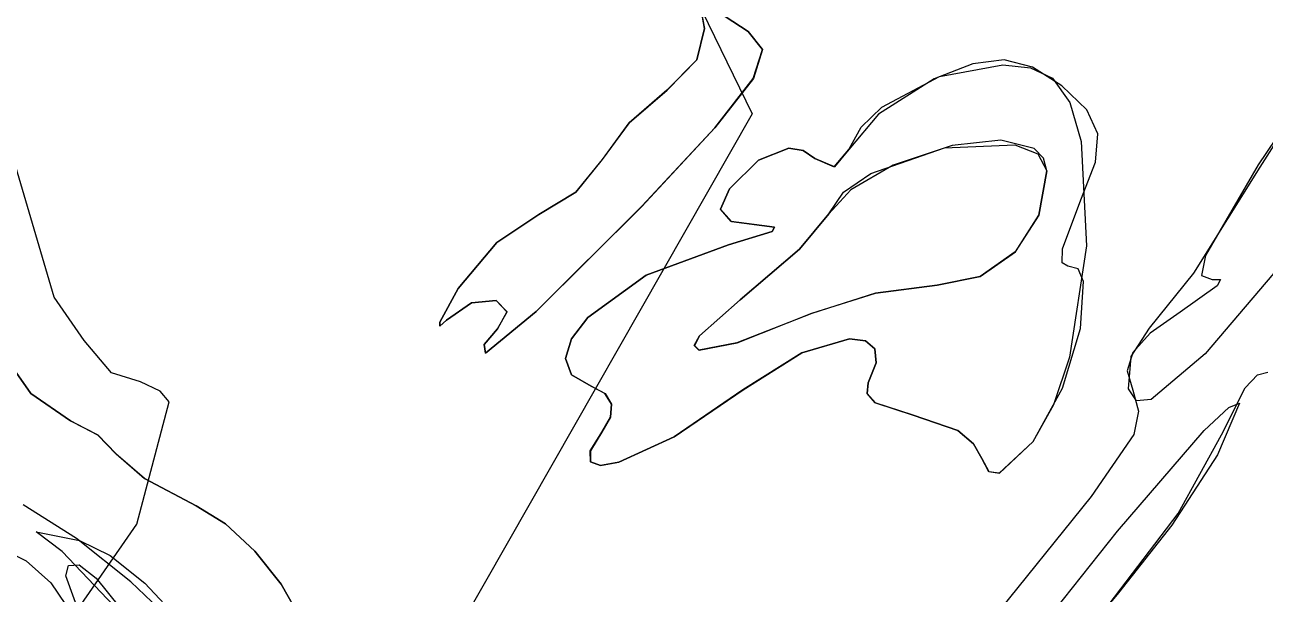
# Model space of a CAD drawing. Extents: x -886 to 651, y -59 to 942.
# Drawn here: x -170.37 to -141.92, y 118.98 to 132.04 of the extents above; entities that cross this region are included whole.
import ezdxf

# ---------------------------------------------------------------- set-up
doc = ezdxf.new("R2010")
doc.units = 0

msp = doc.modelspace()

# ---------------------------------------------------------------- linework, layer by layer
at = {"layer": 'IMAGES'}
for p, q in [((-164.41604, 152.035168), (-153.68554, 129.998068)), ((-153.68554, 129.998068), (-168.62504, 103.833968)), ((-169.69921, 125.789068), (-170.68944, 129.171888)), ((-169.008099, 124.798073), (-169.69921, 125.789068)), ((-168.3789, 124.054698), (-169.008099, 124.798073)), ((-167.71775, 123.848428), (-168.3789, 124.054698)), ((-167.263218, 123.636974), (-167.71775, 123.848428)), ((-167.05663, 123.394538), (-167.263218, 123.636974)), ((-167.80077, 120.587898), (-167.05663, 123.394538)), ((-171.3496, 115.470708), (-167.80077, 120.587898))]:
    msp.add_line(p, q, dxfattribs=at)
at = {"layer": 'Layer 1'}
for p, q in [((-153.77846, 131.88044), (-154.81266, 132.55665)), ((-154.81168, 132.55632), (-153.77748, 131.88011)), ((-154.870785, 132.429725), (-154.78506, 131.94916)), ((-154.78408, 131.94883), (-154.869801, 132.429395)), ((-142.03702, 128.7719), (-139.98664, 132.02152)), ((-154.7851, 131.94916), (-154.959434, 131.232402)), ((-154.958414, 131.232072), (-154.78408, 131.94883)), ((-154.78506, 131.94916), (-154.7851, 131.94916)), ((-153.449604, 131.470015), (-153.77846, 131.88044)), ((-153.77748, 131.88011), (-153.77745, 131.88011)), ((-153.77745, 131.88011), (-153.448594, 131.46969)), ((-153.662525, 130.804022), (-153.449604, 131.470015)), ((-153.448594, 131.46969), (-153.661515, 130.803696)), ((-140.171018, 131.674431), (-142.08434, 128.82381)), ((-154.959434, 131.232402), (-155.64277, 130.53762)), ((-155.64175, 130.53729), (-154.958414, 131.232072)), ((-148.63198, 131.14139), (-149.51327, 130.79812)), ((-147.910444, 131.232391), (-148.63198, 131.14139)), ((-147.258535, 131.066189), (-147.910444, 131.232391)), ((-149.39332, 130.848782), (-147.944152, 131.121035)), ((-147.944152, 131.121035), (-147.307784, 131.04983)), ((-147.307784, 131.04983), (-146.80291, 130.81495)), ((-146.58613, 130.63785), (-147.258535, 131.066189)), ((-154.543741, 129.674886), (-153.662525, 130.804022)), ((-153.661515, 130.803696), (-154.542731, 129.674557)), ((-149.51327, 130.79812), (-150.790454, 129.991296)), ((-150.714313, 130.150916), (-149.39332, 130.848782)), ((-146.80291, 130.81495), (-146.80289, 130.81497)), ((-146.80289, 130.81497), (-146.401793, 130.253704)), ((-146.011018, 130.088338), (-146.58613, 130.63785)), ((-155.64277, 130.53762), (-156.509854, 129.79053)), ((-156.508837, 129.7902), (-155.64175, 130.53729)), ((-151.190462, 129.690104), (-150.714313, 130.150916)), ((-146.401793, 130.253704), (-146.141778, 129.361142)), ((-145.758802, 129.53906), (-146.011018, 130.088338)), ((-156.509854, 129.79053), (-157.12598, 128.94801)), ((-157.12496, 128.94768), (-156.508837, 129.7902)), ((-150.790454, 129.991296), (-151.46997, 129.17989)), ((-156.21977, 127.87503), (-154.543741, 129.674886)), ((-154.542731, 129.674557), (-156.21876, 127.8747)), ((-151.47103, 129.18016), (-151.190462, 129.690104)), ((-145.812268, 128.885862), (-145.758802, 129.53906)), ((-153.54743, 128.93103), (-152.851135, 129.211969)), ((-152.850096, 129.211682), (-153.5464, 128.93074)), ((-152.851135, 129.211969), (-152.518584, 129.158408)), ((-152.517544, 129.158119), (-152.850096, 129.211682)), ((-152.518584, 129.158408), (-152.25306, 128.97363)), ((-152.25202, 128.97334), (-152.517544, 129.158119)), ((-151.805495, 128.783435), (-151.47103, 129.18016)), ((-151.46999, 129.17988), (-151.804455, 128.783154)), ((-151.46997, 129.17989), (-151.46999, 129.17988)), ((-150.970974, 128.631237), (-149.279011, 129.212573)), ((-149.105128, 129.267138), (-150.45493, 128.81593)), ((-149.279011, 129.212573), (-147.663663, 129.283897)), ((-147.987435, 129.392969), (-149.105128, 129.267138)), ((-147.222392, 129.197858), (-147.987435, 129.392969)), ((-147.663663, 129.283897), (-147.136682, 129.078583)), ((-147.009783, 128.981335), (-147.222392, 129.197858)), ((-146.141778, 129.361142), (-146.024115, 126.969751)), ((-157.12598, 128.94801), (-157.734174, 128.202727)), ((-157.733157, 128.202397), (-157.12496, 128.94768)), ((-154.207148, 128.274717), (-153.54743, 128.93103)), ((-153.5464, 128.93074), (-154.206128, 128.274495)), ((-152.25306, 128.97363), (-151.805495, 128.783435)), ((-151.804455, 128.783154), (-152.25202, 128.97334)), ((-147.136682, 129.078583), (-146.93121, 128.6861)), ((-146.93054, 128.68624), (-147.009783, 128.981335)), ((-146.1542, 128.02459), (-145.812268, 128.885862)), ((-151.593723, 128.199036), (-150.970974, 128.631237)), ((-150.45493, 128.81593), (-151.427386, 128.25548)), ((-150.45493, 128.81593), (-150.45493, 128.81593)), ((-146.93121, 128.6861), (-147.114796, 127.67199)), ((-147.114143, 127.672132), (-146.93054, 128.68624)), ((-146.93121, 128.6861), (-146.93121, 128.6861)), ((-143.56131, 126.34227), (-142.03702, 128.7719)), ((-142.08434, 128.82381), (-143.294544, 126.746911)), ((-157.734174, 128.202727), (-158.58221, 127.68942)), ((-158.58119, 127.68909), (-157.733157, 128.202397)), ((-154.413951, 127.808534), (-154.207148, 128.274717)), ((-154.206128, 128.274495), (-154.412932, 127.808425)), ((-151.93327, 127.699), (-151.593723, 128.199036)), ((-151.427386, 128.25548), (-151.9326, 127.69914)), ((-146.568587, 126.896976), (-146.1542, 128.02459)), ((-158.640619, 125.460374), (-156.21977, 127.87503)), ((-156.21876, 127.8747), (-158.639609, 125.460051)), ((-154.167644, 127.528986), (-154.413951, 127.808534)), ((-154.412932, 127.808425), (-154.166621, 127.528903)), ((-158.58221, 127.68942), (-159.54618, 127.046435)), ((-159.54516, 127.046109), (-158.58119, 127.68909)), ((-153.46803, 127.43258), (-154.167644, 127.528986)), ((-154.166621, 127.528903), (-153.467, 127.4323)), ((-152.600894, 126.893315), (-151.93327, 127.699)), ((-151.9326, 127.69914), (-152.600235, 126.893455)), ((-147.114796, 127.67199), (-147.654588, 126.835114)), ((-147.653932, 126.835257), (-147.114143, 127.672132)), ((-154.23414, 126.99349), (-153.228105, 127.300406)), ((-153.227075, 127.30022), (-154.23311, 126.99321)), ((-153.179753, 127.395541), (-153.46803, 127.43258)), ((-153.467, 127.4323), (-153.178723, 127.395367)), ((-153.228105, 127.300406), (-153.179753, 127.395541)), ((-153.178723, 127.395367), (-153.227075, 127.30022)), ((-159.54618, 127.046435), (-160.43311, 125.98939)), ((-160.43209, 125.98906), (-159.54516, 127.046109)), ((-156.118402, 126.294192), (-154.23414, 126.99349)), ((-154.23311, 126.99321), (-156.117372, 126.293912)), ((-153.96382, 125.73339), (-152.600894, 126.893315)), ((-152.600235, 126.893455), (-153.96315, 125.73353)), ((-146.581607, 126.582994), (-146.568587, 126.896976)), ((-146.024115, 126.969751), (-146.408142, 124.416047)), ((-141.172904, 126.997826), (-143.303366, 124.489419)), ((-147.654588, 126.835114), (-148.461457, 126.268355)), ((-148.460793, 126.2685), (-147.653932, 126.835257)), ((-146.45214, 126.50218), (-146.581607, 126.582994)), ((-143.294544, 126.746911), (-143.38665, 126.286768)), ((-146.211494, 126.444161), (-146.45214, 126.50218)), ((-146.089338, 126.150446), (-146.211494, 126.444161)), ((-144.57464, 125.08287), (-143.56131, 126.34227)), ((-157.456617, 125.328653), (-156.118402, 126.294192)), ((-156.117372, 126.293912), (-157.455587, 125.328373)), ((-149.44628, 126.0646), (-150.859424, 125.880257)), ((-150.858754, 125.880521), (-149.44561, 126.06474)), ((-148.461457, 126.268355), (-149.44628, 126.0646)), ((-149.44561, 126.06474), (-148.460793, 126.2685)), ((-146.157616, 125.073439), (-146.089338, 126.150446)), ((-143.024557, 126.052979), (-143.87269, 125.44435)), ((-143.38665, 126.286768), (-143.14229, 126.19843)), ((-143.14229, 126.19843), (-142.950707, 126.195972)), ((-142.950707, 126.195972), (-143.024557, 126.052979)), ((-160.43311, 125.98939), (-160.854201, 125.219702)), ((-160.853182, 125.219369), (-160.43209, 125.98906)), ((-154.896871, 124.908778), (-153.96382, 125.73339)), ((-153.96315, 125.73353), (-154.896201, 124.908918)), ((-150.859424, 125.880257), (-152.32041, 125.42131)), ((-152.31974, 125.42145), (-150.858754, 125.880521)), ((-160.69819, 125.26762), (-160.129144, 125.660116)), ((-160.128126, 125.659786), (-160.69718, 125.26729)), ((-160.129144, 125.660116), (-159.55718, 125.71887)), ((-159.55617, 125.71854), (-160.128126, 125.659786)), ((-159.8059, 124.50542), (-158.640619, 125.460374)), ((-158.639609, 125.460051), (-159.80489, 124.50509)), ((-159.55718, 125.71887), (-159.312443, 125.452977)), ((-159.311395, 125.452649), (-159.55617, 125.71854)), ((-159.312443, 125.452977), (-159.53008, 125.06494)), ((-159.52907, 125.06462), (-159.311395, 125.452649)), ((-160.854201, 125.219702), (-160.852683, 125.12962)), ((-160.851667, 125.129289), (-160.853182, 125.219369)), ((-160.852683, 125.12962), (-160.69819, 125.26762)), ((-160.69718, 125.26729), (-160.851667, 125.129289)), ((-157.833826, 124.835912), (-157.456617, 125.328653)), ((-157.455587, 125.328373), (-157.832796, 124.835632)), ((-152.32041, 125.42131), (-154.037499, 124.745582)), ((-154.036829, 124.745722), (-152.31974, 125.42145)), ((-143.87269, 125.44435), (-144.560202, 124.963784)), ((-159.53008, 125.06494), (-159.836733, 124.704641)), ((-159.835715, 124.70432), (-159.52907, 125.06462)), ((-155.01565, 124.680884), (-154.896871, 124.908778)), ((-154.896201, 124.908918), (-155.01498, 124.681024)), ((-146.571211, 123.70618), (-146.157616, 125.073439)), ((-145.000485, 124.429069), (-144.57464, 125.08287)), ((-144.560202, 124.963784), (-144.958581, 124.526068)), ((-170.229177, 123.583176), (-171.007892, 124.689745)), ((-171.007769, 124.690291), (-170.229053, 123.583725)), ((-159.836733, 124.704641), (-159.8059, 124.50542)), ((-159.80489, 124.50509), (-159.835715, 124.70432)), ((-157.969964, 124.384455), (-157.833826, 124.835912)), ((-157.832796, 124.835632), (-157.968934, 124.384175)), ((-154.908875, 124.577124), (-155.01565, 124.680884)), ((-155.01498, 124.681024), (-154.908205, 124.577264)), ((-154.037499, 124.745582), (-154.908875, 124.577124)), ((-154.908205, 124.577264), (-154.036829, 124.745722)), ((-151.459769, 124.834815), (-152.547334, 124.515089)), ((-152.546299, 124.514805), (-151.458734, 124.834531)), ((-151.089416, 124.79123), (-151.459769, 124.834815)), ((-151.458734, 124.834531), (-151.088381, 124.790947)), ((-150.87429, 124.609771), (-151.089416, 124.79123)), ((-151.088381, 124.790947), (-150.873254, 124.60949)), ((-150.844096, 124.288758), (-150.87429, 124.609771)), ((-150.873254, 124.60949), (-150.843059, 124.288478)), ((-157.83018, 124.010228), (-157.969964, 124.384455)), ((-157.968934, 124.384175), (-157.82915, 124.009948)), ((-152.547334, 124.515089), (-153.89934, 123.66404)), ((-153.89831, 123.66376), (-152.546299, 124.514805)), ((-146.408142, 124.416047), (-146.775239, 123.320593)), ((-144.958581, 124.526068), (-145.08655, 124.10049)), ((-145.0573, 123.6888), (-145.000485, 124.429069)), ((-143.303366, 124.489419), (-144.541278, 123.44639)), ((-151.02854, 123.82651), (-150.844096, 124.288758)), ((-150.843059, 124.288478), (-151.0275, 123.82623)), ((-145.08655, 124.10049), (-144.96283, 123.65634)), ((-142.100629, 124.008589), (-141.86022, 124.074182)), ((-157.37962, 123.74918), (-157.83018, 124.010228)), ((-157.82915, 124.009948), (-157.37859, 123.7489)), ((-157.064716, 123.58263), (-157.37962, 123.74918)), ((-157.37859, 123.7489), (-157.063681, 123.582346)), ((-151.051092, 123.586618), (-151.02854, 123.82651)), ((-151.0275, 123.82623), (-151.050058, 123.586332)), ((-142.38218, 123.714821), (-142.100629, 124.008589)), ((-169.32531, 122.9536), (-170.229177, 123.583176)), ((-170.229053, 123.583725), (-169.32519, 122.95415)), ((-156.9163, 123.341067), (-157.064716, 123.58263)), ((-157.063681, 123.582346), (-156.915265, 123.340784)), ((-153.89934, 123.66404), (-155.475901, 122.591241)), ((-155.474869, 122.59096), (-153.89831, 123.66376)), ((-150.865314, 123.368514), (-151.051092, 123.586618)), ((-151.050058, 123.586332), (-150.864282, 123.368226)), ((-147.24436, 122.48369), (-146.571211, 123.70618)), ((-144.878859, 123.418161), (-145.0573, 123.6888)), ((-144.96283, 123.65634), (-144.831606, 123.17749)), ((-142.9285, 122.632032), (-142.38218, 123.714821)), ((-156.938119, 123.040528), (-156.9163, 123.341067)), ((-156.915265, 123.340784), (-156.937084, 123.040247)), ((-149.99786, 123.08994), (-150.865314, 123.368514)), ((-150.864282, 123.368226), (-149.99683, 123.08966)), ((-146.775239, 123.320593), (-147.2521, 122.47528)), ((-144.831606, 123.17749), (-144.935486, 122.640441)), ((-144.541278, 123.44639), (-144.878859, 123.418161)), ((-143.320295, 122.734105), (-142.760847, 123.264531)), ((-142.513259, 123.359128), (-143.01557, 122.17608)), ((-142.760847, 123.264531), (-142.513259, 123.359128)), ((-168.696922, 122.631645), (-169.32531, 122.9536)), ((-169.32519, 122.95415), (-168.696802, 122.632194)), ((-157.13392, 122.69705), (-156.938119, 123.040528)), ((-156.937084, 123.040247), (-157.13288, 122.69677)), ((-148.972889, 122.733091), (-149.99786, 123.08994)), ((-149.99683, 123.08966), (-148.971855, 122.732804)), ((-168.27825, 122.19797), (-168.696922, 122.631645)), ((-168.696802, 122.632194), (-168.27813, 122.19851)), ((-157.401417, 122.266218), (-157.13392, 122.69705)), ((-157.13288, 122.69677), (-157.400377, 122.265936)), ((-148.611333, 122.430846), (-148.972889, 122.733091)), ((-148.971855, 122.732804), (-148.610298, 122.430563)), ((-144.935486, 122.640441), (-145.9139, 121.22468)), ((-145.312871, 120.430522), (-143.320295, 122.734105)), ((-143.916975, 120.834233), (-142.9285, 122.632032)), ((-155.475901, 122.591241), (-156.745197, 122.011287)), ((-156.744162, 122.011004), (-155.474869, 122.59096)), ((-148.41945, 122.08981), (-148.611333, 122.430846)), ((-148.610298, 122.430563), (-148.41842, 122.08953)), ((-147.2521, 122.47528), (-148.021516, 121.754811)), ((-148.01862, 121.757264), (-147.24436, 122.48369)), ((-167.627992, 121.637541), (-168.27825, 122.19797)), ((-168.27813, 122.19851), (-167.627869, 121.638089)), ((-157.400211, 122.015963), (-157.401417, 122.266218)), ((-157.400377, 122.265936), (-157.399172, 122.015679)), ((-148.265288, 121.790916), (-148.41945, 122.08981)), ((-148.41842, 122.08953), (-148.263812, 121.791569)), ((-143.01553, 122.17609), (-144.065933, 120.566998)), ((-143.01557, 122.17608), (-143.01553, 122.17609)), ((-157.168678, 121.93481), (-157.400211, 122.015963)), ((-157.399172, 122.015679), (-157.167641, 121.934526)), ((-156.745197, 122.011287), (-157.168678, 121.93481)), ((-157.167641, 121.934526), (-156.744162, 122.011004)), ((-148.021516, 121.754811), (-148.265288, 121.790916)), ((-148.263812, 121.791569), (-148.01862, 121.757264)), ((-166.44282, 121.01085), (-167.627992, 121.637541)), ((-167.627869, 121.638089), (-166.4427, 121.01139)), ((-145.9139, 121.22468), (-150.69401, 115.29563)), ((-169.18454, 120.255908), (-170.40408, 121.03119)), ((-165.768707, 120.597577), (-166.44282, 121.01085)), ((-166.4427, 121.01139), (-165.768586, 120.598119)), ((-145.502, 118.755792), (-143.916975, 120.834233)), ((-171.86025, 120.51569), (-170.340174, 119.743919)), ((-169.51401, 119.96259), (-170.106633, 120.415215)), ((-170.106633, 120.415215), (-169.1132, 120.21306)), ((-165.090969, 119.970493), (-165.768707, 120.597577)), ((-165.768586, 120.598119), (-165.090845, 119.971036)), ((-148.36718, 116.57789), (-145.312871, 120.430522)), ((-144.065933, 120.566998), (-145.28993, 119.01201)), ((-167.936121, 119.267967), (-169.18454, 120.255908)), ((-169.1132, 120.21306), (-168.408415, 119.86976)), ((-168.33049, 118.712664), (-169.51401, 119.96259)), ((-168.408415, 119.86976), (-167.618493, 119.237649)), ((-164.488446, 119.214757), (-165.090969, 119.970493)), ((-165.090845, 119.971036), (-164.488322, 119.215301)), ((-170.340174, 119.743919), (-169.770218, 119.243702)), ((-169.43144, 119.400711), (-169.365001, 119.6411)), ((-169.365001, 119.6411), (-169.12442, 119.65672)), ((-169.12442, 119.65672), (-168.730391, 119.349634)), ((-169.770218, 119.243702), (-169.43317, 118.74474)), ((-169.04792, 118.34878), (-169.43144, 119.400711)), ((-168.730391, 119.349634), (-168.199712, 118.687674)), ((-166.805341, 118.194328), (-167.936121, 119.267967)), ((-167.618493, 119.237649), (-166.825768, 118.393526)), ((-164.03998, 118.41553), (-164.488446, 119.214757)), ((-164.488322, 119.215301), (-164.03986, 118.41607)), ((-145.28993, 119.01201), (-152.053886, 110.859629))]:
    msp.add_line(p, q, dxfattribs=at)

doc.saveas('drawing.dxf')
